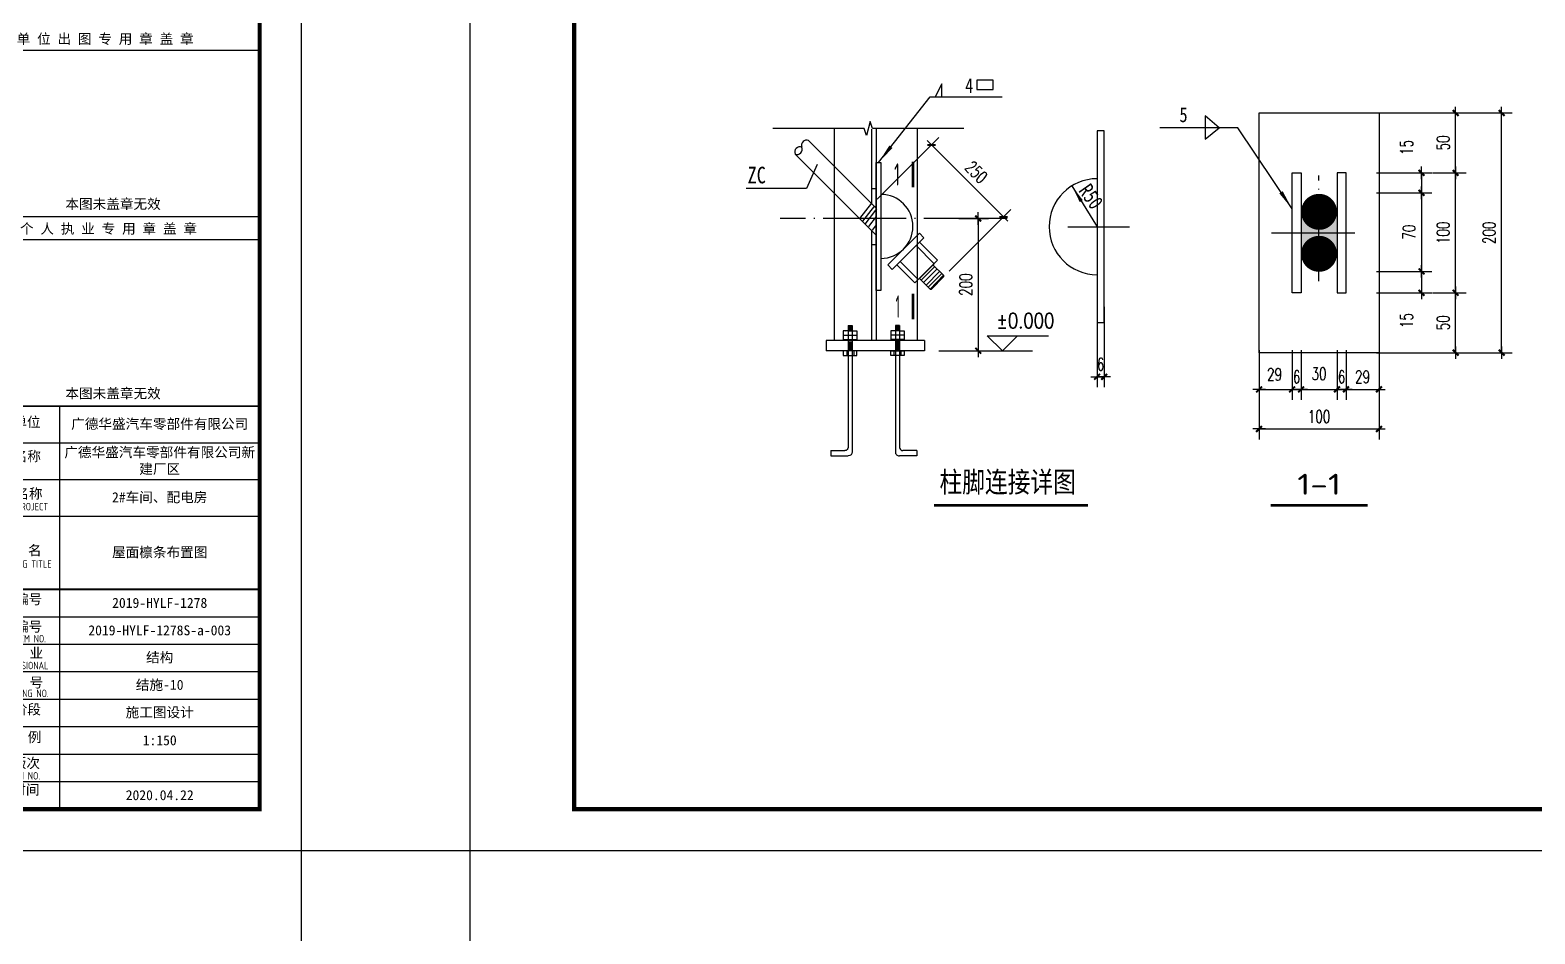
# Model space of a CAD drawing. Header units: millimetres. Extents: x 4533265 to 4958735, y 18976699 to 19555898.
# Drawn here: x 4646914 to 4701143, y 19065974 to 19098535 of the extents above; entities that cross this region are included whole.
import ezdxf
from ezdxf.enums import TextEntityAlignment as Align

# ---------------------------------------------------------------- set-up
doc = ezdxf.new("R2010")
doc.units = ezdxf.units.MM
doc.header["$LTSCALE"] = 1000
doc.header["$MEASUREMENT"] = 0
doc.linetypes.add('DOTE', pattern=[2.42, 2, -0.2, 0.02, -0.2])
doc.layers.get('Defpoints').update_dxf_attribs({"color": 1})
doc.layers.add('10', color=7, linetype='Continuous', lineweight=35)
for name, color, linetype in [('140', 2, 'Continuous'), ('3T_WOOD', 21, 'Continuous'), ('56', 253, 'Continuous'), ('AXIS', 145, 'Continuous'), ('DOTE', 250, 'DOTE'), ('LATRINE', 6, 'Continuous'), ('OTHER', 7, 'Continuous'), ('PUB_DIM', 161, 'Continuous'), ('PUB_TEXT', 7, 'Continuous'), ('PUB_TITLE', 4, 'Continuous'), ('TK', 4, 'Continuous')]:
    doc.layers.add(name, color=color, linetype=linetype)
doc.styles.add('-仿宋_GB2312', font='', dxfattribs={"width": 0.7})
doc.styles.add('DIM_FONT', font='SIMPLEX', dxfattribs={"width": 0.7, "bigfont": 'GBCBIG'})
doc.styles.get("Standard").update_dxf_attribs({"font": 'gbenor.shx', "bigfont": 'gbcbig.shx'})
doc.styles.add('TSSD_REIN', font='tssdeng.shx', dxfattribs={"width": 0.7, "bigfont": 'tssdchn.shx'})
doc.styles.add('图签宋体', font='', dxfattribs={"height": 300})
doc.styles.get('-仿宋_GB2312').set_extended_font_data('SimSun')
doc.styles.get('图签宋体').set_extended_font_data('NSimSun')
doc.dimstyles.new('AXIS', dxfattribs={"dimtxt": 300, "dimasz": 1, "dimexe": 250, "dimexo": 300, "dimgap": 150, "dimtad": 1, "dimdec": 0, "dimzin": 0, "dimdsep": 46, "dimtxsty": 'DIM_FONT', "dimblk": '_DIMX', "dimcen": 0.09, "dimse1": 1, "dimse2": 1, "dimclrt": 7, "dimadec": 0, "dimazin": 0, "dimtfac": 1, "dimtdec": 0, "dimtix": 1, "dimtmove": 2, "dimatfit": 3, "dimldrblk": '_DIMX', "dimfxl": 0, "dimtolj": 1, "dimtzin": 0, "dimarcsym": 0})
doc.dimstyles.new('dimn', dxfattribs={"dimtxt": 300, "dimasz": 1, "dimexe": 250, "dimexo": 300, "dimgap": 150, "dimtad": 1, "dimdec": 0, "dimzin": 0, "dimdsep": 46, "dimtxsty": 'DIM_FONT', "dimblk": '_DIMX', "dimcen": 0, "dimdle": 100, "dimclrt": 7, "dimadec": 1, "dimazin": 0, "dimtfac": 1, "dimtdec": 0, "dimtix": 1, "dimtmove": 2, "dimatfit": 3, "dimldrblk": 'ARCHTICK', "dimfxl": 0, "dimtolj": 1, "dimtzin": 0, "dimarcsym": 0})

# ---------------------------------------------------------------- blocks, each defined once
blk = doc.blocks.new('GeYuanFrame_05140620', base_point=(18.76, 4.34))
at = {"layer": 'PUB_TITLE'}
blk.add_lwpolyline([(554.76, 14.34), (554.76, 111.14)], dxfattribs=at)
at = {"layer": 'TK'}
for p, q in [((532.76, 102.34), (602.76, 102.34)), ((532.76, 93.54), (602.76, 93.54)), ((532.76, 84.74), (554.76, 84.74)), ((532.76, 84.74), (602.76, 84.74)), ((532.76, 67.18), (602.76, 67.18)), ((532.76, 67.14), (602.76, 67.14)), ((532.76, 60.58), (602.76, 60.58)), ((532.76, 53.98), (602.76, 53.98)), ((532.76, 47.38), (602.76, 47.38)), ((532.76, 40.78), (602.76, 40.78)), ((532.76, 34.18), (602.76, 34.18)), ((532.76, 27.58), (602.76, 27.58)), ((532.76, 20.98), (602.76, 20.98)), ((532.76, 14.34), (602.76, 14.34))]:
    blk.add_line(p, q, dxfattribs=at)
for points in [[(18.76, 424.34), (612.76, 424.34), (612.76, 4.34), (18.76, 4.34), (18.76, 424.34)], [(532.76, 196.64), (602.76, 196.64)], [(532.76, 151.14), (602.76, 151.14)]]:
    blk.add_lwpolyline(points, dxfattribs=at)
at = {"layer": 'TK', "const_width": 1}
blk.add_lwpolyline([(602.76, 414.34), (43.76, 414.34), (43.76, 14.34), (602.76, 14.34)], close=True, dxfattribs=at)
at = {"layer": 'TK', "const_width": 0.35}
for points in [[(532.76, 156.64), (602.76, 156.64)], [(532.76, 111.14), (602.76, 111.14)], [(532.76, 67.18), (602.76, 67.18)]]:
    blk.add_lwpolyline(points, dxfattribs=at)
at = {"layer": 'TK', "style": '图签宋体'}
for s, p in [('单 位 出 图 专 用 章 盖 章', (544.39, 198.16)), ('本图未盖章无效', (556.1, 158.51)), ('个 人 执 业 专 用 章 盖 章', (545.19, 152.58)), ('本图未盖章无效', (556.1, 113.01)), ('建设单位', (537.06, 106.14)), ('工程名称', (537.14, 97.93)), ('子项名称', (537.52, 88.95)), ('图    名', (537.3, 75.3)), ('工程编号', (537.44, 63.58)), ('子项编号', (537.44, 57)), ('专    业', (537.68, 50.69)), ('图    号', (537.69, 43.58)), ('设计阶段', (537.12, 37.12)), ('比    例', (537.26, 30.44)), ('修改版次', (536.91, 24.22)), ('完成时间', (536.79, 17.83))]:
    blk.add_text(s, height=2.4, dxfattribs=at).set_placement(p)
at = {"layer": 'TK', "style": 'TSSD_REIN'}
for s, width, p in [('SUB-PROJECT', 0.7, (539.53, 86.11)), ('DRAWING TITLE', 0.7, (538.64, 72.34)), ('SUBITEM NO.', 0.7, (539.82, 54.39)), ('PROFESSIONAL', 0.8, (538.55, 47.95)), ('DRAWING NO.', 0.7, (539.86, 41.26)), ('EDITION NO.', 0.8, (539.2, 21.45))]:
    blk.add_text(s, height=1.8, dxfattribs=dict(at, width=width)).set_placement(p)
at = {"layer": 'TK', "char_height": 2.4, "width": 48, "attachment_point": 5, "style": '图签宋体'}
for s, insert in [('广德华盛汽车零部件有限公司', (578.76, 106.74)), ('广德华盛汽车零部件有限公司新建厂区', (578.76, 97.94)), ('2#车间、配电房', (578.76, 89.14)), ('屋面檩条布置图', (578.76, 75.94)), ('2019-HYLF-1278', (578.76, 63.88)), ('2019-HYLF-1278S-a-003', (578.76, 57.28)), ('结构', (578.76, 50.68)), ('结施-10', (578.76, 44.08)), ('施工图设计', (578.76, 37.48)), ('1:150', (578.76, 30.88)), ('2020.04.22', (578.76, 17.69))]:
    blk.add_mtext(s, dxfattribs=dict(at, insert=insert))
blk = doc.blocks.new('_DIMX')
blk.add_line((-150, 0), (150, 0))
at = {"const_width": 50}
blk.add_lwpolyline([(-70, -70), (70, 70)], dxfattribs=at)
blk = doc.blocks.new('*D94')
at = {"layer": 'AXIS', "color": 0, "lineweight": -2}
for p, q in [((739814, -9688), (741146, -9688)), ((740896, -9689), (740896, -10201)), ((739814, -10202), (741146, -10202))]:
    blk.add_line(p, q, dxfattribs=at)
at = {"layer": 'Defpoints', "color": 0}
for p in [(739514, -9688), (739514, -10202), (740896, -10202)]:
    blk.add_point(p, dxfattribs=at)
at = {"layer": 'AXIS', "color": 0, "lineweight": -2}
for p, rotation in [((740896, -9688), 90), ((740896, -10202), 270)]:
    blk.add_blockref('_DIMX', p, dxfattribs=dict(at, rotation=rotation))
at = {"layer": 'AXIS', "color": 7, "insert": (740536, -10868), "char_height": 300, "attachment_point": 5, "rotation": 90, "style": 'DIM_FONT'}
blk.add_mtext('\\A1;15', dxfattribs=at)
blk = doc.blocks.new('*D95')
at = {"layer": 'AXIS', "color": 0, "lineweight": -2}
for p, q in [((738866, -11582), (738866, -12772)), ((739082, -11582), (739082, -12772)), ((738865, -12522), (738864, -12522)), ((738866, -12522), (739082, -12522)), ((739083, -12522), (739084, -12522))]:
    blk.add_line(p, q, dxfattribs=at)
at = {"layer": 'Defpoints', "color": 0}
for p in [(738866, -11282), (739082, -11282), (739082, -12522)]:
    blk.add_point(p, dxfattribs=at)
at = {"layer": 'AXIS', "color": 0, "lineweight": -2}
blk.add_blockref('_DIMX', (738866, -12522), dxfattribs=at)
at = {"layer": 'AXIS', "color": 0, "lineweight": -2, "rotation": 180}
blk.add_blockref('_DIMX', (739082, -12522), dxfattribs=at)
at = {"layer": 'AXIS', "color": 7, "insert": (738974, -12222), "char_height": 300, "attachment_point": 5, "style": 'DIM_FONT'}
blk.add_mtext('\\A1;6', dxfattribs=at)
blk = doc.blocks.new('*D96')
at = {"layer": 'AXIS', "color": 0, "lineweight": -2}
for p, q in [((738002, -11582), (738002, -12772)), ((738866, -11582), (738866, -12772)), ((738003, -12522), (738865, -12522))]:
    blk.add_line(p, q, dxfattribs=at)
at = {"layer": 'Defpoints', "color": 0}
for p in [(738002, -11282), (738866, -11282), (738866, -12522)]:
    blk.add_point(p, dxfattribs=at)
at = {"layer": 'AXIS', "color": 0, "lineweight": -2, "rotation": 180}
blk.add_blockref('_DIMX', (738002, -12522), dxfattribs=at)
at = {"layer": 'AXIS', "color": 0, "lineweight": -2}
blk.add_blockref('_DIMX', (738866, -12522), dxfattribs=at)
at = {"layer": 'AXIS', "color": 7, "insert": (738434, -12146), "char_height": 300, "attachment_point": 5, "style": 'DIM_FONT'}
blk.add_mtext('\\A1;30', dxfattribs=at)
blk = doc.blocks.new('*D97')
at = {"layer": 'AXIS', "color": 0, "lineweight": -2}
for p, q in [((737786, -11582), (737786, -12772)), ((738002, -11582), (738002, -12772)), ((737785, -12522), (737784, -12522)), ((737786, -12522), (738002, -12522)), ((738003, -12522), (738004, -12522))]:
    blk.add_line(p, q, dxfattribs=at)
at = {"layer": 'Defpoints', "color": 0}
for p in [(737786, -11282), (738002, -11282), (738002, -12522)]:
    blk.add_point(p, dxfattribs=at)
at = {"layer": 'AXIS', "color": 0, "lineweight": -2}
blk.add_blockref('_DIMX', (737786, -12522), dxfattribs=at)
at = {"layer": 'AXIS', "color": 0, "lineweight": -2, "rotation": 180}
blk.add_blockref('_DIMX', (738002, -12522), dxfattribs=at)
at = {"layer": 'AXIS', "color": 7, "insert": (737894, -12222), "char_height": 300, "attachment_point": 5, "style": 'DIM_FONT'}
blk.add_mtext('\\A1;6', dxfattribs=at)
blk = doc.blocks.new('*D98')
at = {"layer": 'AXIS', "color": 0, "lineweight": -2}
for p, q in [((736994, -11582), (736994, -12772)), ((737786, -11582), (737786, -12772)), ((736995, -12522), (737785, -12522))]:
    blk.add_line(p, q, dxfattribs=at)
at = {"layer": 'Defpoints', "color": 0}
for p in [(736994, -11282), (737786, -11282), (737786, -12522)]:
    blk.add_point(p, dxfattribs=at)
at = {"layer": 'AXIS', "color": 0, "lineweight": -2, "rotation": 180}
blk.add_blockref('_DIMX', (736994, -12522), dxfattribs=at)
at = {"layer": 'AXIS', "color": 0, "lineweight": -2}
blk.add_blockref('_DIMX', (737786, -12522), dxfattribs=at)
at = {"layer": 'AXIS', "color": 7, "insert": (737364, -12162), "char_height": 300, "attachment_point": 5, "style": 'DIM_FONT'}
blk.add_mtext('\\A1;29', dxfattribs=at)
blk = doc.blocks.new('_ARROW')
blk.add_solid([(0, 0), (-1, 0.1), (-1, -0.1)])
blk = doc.blocks.new('*D102')
at = {"layer": 'AXIS', "color": 0, "lineweight": -2}
for p, q in [((739814, -7803), (741146, -7803)), ((740896, -7804), (740896, -9687)), ((739814, -9688), (741146, -9688))]:
    blk.add_line(p, q, dxfattribs=at)
at = {"layer": 'Defpoints', "color": 0}
for p in [(739514, -7803), (739514, -9688), (740896, -9688)]:
    blk.add_point(p, dxfattribs=at)
at = {"layer": 'AXIS', "color": 0, "lineweight": -2}
for p, rotation in [((740896, -7803), 90), ((740896, -9688), 270)]:
    blk.add_blockref('_DIMX', p, dxfattribs=dict(at, rotation=rotation))
at = {"layer": 'AXIS', "color": 7, "insert": (740596, -8745), "char_height": 300, "attachment_point": 5, "rotation": 90, "style": 'DIM_FONT'}
blk.add_mtext('\\A1;70', dxfattribs=at)
blk = doc.blocks.new('*D103')
at = {"layer": 'AXIS', "color": 0, "lineweight": -2}
for p, q in [((739814, -7322), (741146, -7322)), ((740896, -7323), (740896, -7802)), ((739814, -7803), (741146, -7803))]:
    blk.add_line(p, q, dxfattribs=at)
at = {"layer": 'Defpoints', "color": 0}
for p in [(739514, -7322), (739514, -7803), (740896, -7803)]:
    blk.add_point(p, dxfattribs=at)
at = {"layer": 'AXIS', "color": 0, "lineweight": -2}
for p, rotation in [((740896, -7322), 90), ((740896, -7803), 270)]:
    blk.add_blockref('_DIMX', p, dxfattribs=dict(at, rotation=rotation))
at = {"layer": 'AXIS', "color": 7, "insert": (740536, -6711), "char_height": 300, "attachment_point": 5, "rotation": 90, "style": 'DIM_FONT'}
blk.add_mtext('\\A1;15', dxfattribs=at)
blk = doc.blocks.new('*D108')
at = {"layer": 'AXIS', "color": 0, "lineweight": -2}
for p, q in [((724332, -8119), (725050, -8119)), ((724800, -8120), (724800, -11294)), ((724332, -11295), (725050, -11295))]:
    blk.add_line(p, q, dxfattribs=at)
at = {"layer": 'Defpoints', "color": 0}
for p in [(724032, -8119), (724032, -11295), (724800, -11295)]:
    blk.add_point(p, dxfattribs=at)
at = {"layer": 'AXIS', "color": 0, "lineweight": -2}
for p, rotation in [((724800, -8119), 90), ((724800, -11295), 270)]:
    blk.add_blockref('_DIMX', p, dxfattribs=dict(at, rotation=rotation))
at = {"layer": 'AXIS', "color": 7, "insert": (724500, -9707), "char_height": 300, "attachment_point": 5, "rotation": 90, "style": 'DIM_FONT'}
blk.add_mtext('\\A1;200', dxfattribs=at)
blk = doc.blocks.new('*D109')
at = {"layer": 'Defpoints', "color": 0}
for p in [(727654, -9938), (727827, -9938), (727827, -11920)]:
    blk.add_point(p, dxfattribs=at)
at = {"layer": 'PUB_DIM', "color": 0, "lineweight": -2}
for p, q in [((727654, -10238), (727654, -12170)), ((727827, -10238), (727827, -12170)), ((727653, -11920), (727652, -11920)), ((727654, -11920), (727827, -11920)), ((727828, -11920), (727829, -11920))]:
    blk.add_line(p, q, dxfattribs=at)
blk.add_blockref('_DIMX', (727654, -11920), dxfattribs=at)
at = {"layer": 'PUB_DIM', "color": 0, "lineweight": -2, "rotation": 180}
blk.add_blockref('_DIMX', (727827, -11920), dxfattribs=at)
at = {"layer": 'PUB_DIM', "color": 7, "insert": (727741, -11620), "char_height": 300, "attachment_point": 5, "style": 'DIM_FONT'}
blk.add_mtext('\\A1;6', dxfattribs=at)
blk = doc.blocks.new('_ArchTick')
at = {"color": 0, "linetype": 'ByBlock', "const_width": 0.4}
blk.add_lwpolyline([(-0.5, -0.5), (0.5, 0.5)], dxfattribs=at)
blk = doc.blocks.new('A$C788344A8')
at = {"layer": '140'}
for p, q in [((640, 2560, 128), (640, 0, 128)), ((736, 2560, 128), (640, 2560, 128)), ((736, 0, 128), (736, 2560, 128)), ((640, 0, 128), (736, 0, 128))]:
    blk.add_line(p, q, dxfattribs=at)
blk.add_arc((640, 1280), 640, 90, 270, dxfattribs=at)
blk = doc.blocks.new('A$C16725D18')
at = {"color": 0}
for p, q in [((2506, 522), (2613, 522)), ((2506, 522), (2506, 241)), ((2613, 522), (2613, 174)), ((0, 175), (0, 93)), ((0, 175), (416, 175)), ((0, 93), (416, 93)), ((16, 175), (16, 93)), ((33, 175), (33, 93)), ((49, 175), (49, 93)), ((65, 175), (65, 93)), ((82, 175), (82, 93)), ((109, 175), (109, 271)), ((109, 271), (301, 271)), ((109, 175), (109, 93)), ((109, 93), (109, 0)), ((109, 0), (301, 0)), ((195, 271), (195, 0)), ((279, 271), (279, 0)), ((330, 175), (330, 93)), ((346, 175), (346, 93)), ((367, 175), (367, 93)), ((383, 175), (383, 93)), ((400, 175), (400, 93)), ((416, 175), (416, 93)), ((416, 175), (2440, 175)), ((416, 93), (2531, 93)), ((432, 175), (432, 93)), ((432, 175), (432, 93)), ((449, 175), (449, 93)), ((465, 175), (465, 93)), ((481, 175), (481, 93)), ((498, 175), (498, 93)), ((509, 0), (509, 271)), ((509, 204), (604, 204)), ((509, 59), (604, 59))]:
    blk.add_line(p, q, dxfattribs=at)
blk.add_lwpolyline([(509, 271), (604, 271), (604, 175), (604, 93), (604, 0), (509, 0)], dxfattribs=at)
for centre, radius, end in [((2440, 241), 65.3, 0), ((2531, 174), 81.6, 360)]:
    blk.add_arc(centre, radius, 270, end, dxfattribs=at)
at = {"layer": 'PUB_DIM'}
blk.add_line((124, 235), (124, 235), dxfattribs=at)
blk = doc.blocks.new('GeYuanFrame_61306356', base_point=(18.76, 4.34))
at = {"layer": 'TK'}
blk.add_lwpolyline([(18.76, 424.34), (612.76, 424.34), (612.76, 4.34), (18.76, 4.34), (18.76, 424.34)], dxfattribs=at)
at = {"layer": 'TK', "const_width": 1}
blk.add_lwpolyline([(602.76, 414.34), (43.76, 414.34), (43.76, 14.34), (602.76, 14.34)], close=True, dxfattribs=at)
blk = doc.blocks.new('SZEWEW')
at = {"layer": '10', "const_width": 64.8}
blk.add_lwpolyline([(737267.5, -15304.6), (739600.3, -15304.6)], dxfattribs=at)
at = {"layer": '140'}
for p, q in [((736993.9, -11642), (736993.9, -5882)), ((736993.9, -5882), (739873.9, -5882)), ((739873.9, -5882), (739873.9, -11642)), ((737785.9, -10202), (737785.9, -7322)), ((737785.9, -7322), (738001.9, -7322)), ((738001.9, -7322), (738001.9, -10202)), ((738865.9, -7322), (738865.9, -10202)), ((739081.9, -7322), (738865.9, -7322)), ((739081.9, -10202), (739081.9, -7322)), ((738001.9, -10202), (737785.9, -10202)), ((738865.9, -10202), (739081.9, -10202)), ((739873.9, -11642), (736993.9, -11642))]:
    blk.add_line(p, q, dxfattribs=at)
at = {"layer": '56', "const_width": 432}
for points in [[(738649.9, -8258, 1), (738217.9, -8258, 1), (738649.9, -8258, 1)], [(738649.9, -9266, 1), (738217.9, -9266, 1), (738649.9, -9266, 1)]]:
    blk.add_lwpolyline(points, format="xyb", close=True, dxfattribs=at)
at = {"layer": '56'}
blk.add_solid([(738001.9, -9266), (738865.9, -9266), (738001.9, -8258), (738865.9, -8258)], dxfattribs=at)
at = {"layer": 'DOTE'}
for p, q in [((738431.3, -9924.4, -288), (738431.3, -7384.6, -288)), ((737294.6, -8762), (739422.3, -8762))]:
    blk.add_line(p, q, dxfattribs=at)
at = {"layer": 'PUB_DIM'}
for p, q in [((736033, -6240.2), (735698.3, -5955.3, -288)), ((735698.3, -5955.3, -288), (735698.3, -6512.8, -288)), ((735698.3, -6512.8, -288), (736033, -6240.2))]:
    blk.add_line(p, q, dxfattribs=at)
blk.add_lwpolyline([(737785.9, -8185.1), (736479.2, -6240.2), (734607.4, -6240.2)], dxfattribs=at)
at = {"layer": 'PUB_DIM', "xscale": 479.9999999999857, "yscale": 480, "zscale": 480, "rotation": 303.8961975386556}
blk.add_blockref('_ARROW', (737785.9, -8185.1), dxfattribs=at)
at = {"layer": '10', "width": 1.61253}
blk.add_text('1-1', height=504, dxfattribs=at).set_placement((737909, -15052.6), (738958.8, -15052.6), align=Align.FIT)
at = {"layer": 'PUB_TEXT', "style": '-仿宋_GB2312', "width": 0.8}
blk.add_text('5', height=360, rotation=360, dxfattribs=at).set_placement((735078.5, -6104, -288))
at = {"layer": 'AXIS'}
for p1, p2, distance, text in [((739513.9, -11641.9, -288), (739513.9, -5881.9, -288), -3305.6, '200'), ((740857.7, -7321.9, -288), (740857.7, -5881.9, -288), -857.1, '50'), ((740857.7, -10201.9, -288), (740857.7, -7321.9, -288), -857.1, '100'), ((740857.7, -11641.9, -288), (740857.7, -10201.9, -288), -857.1, '50'), ((736993.9, -11282, -288), (739873.9, -11282, -288), -2191.3, '100'), ((739081.9, -11282, -288), (739873.9, -11282, -288), -1240.5, '29')]:
    blk.add_aligned_dim(p1=p1, p2=p2, distance=distance, text=text, dimstyle='AXIS', override={"dimblk1": '_DIMX', "dimblk2": '_DIMX', "dimsah": 1, "dimse1": 0, "dimse2": 0}, dxfattribs=at).render()
for base, p1, p2, angle, text, picture, middle in [((740895.8, -7803.2, -288), (739513.9, -7321.9, -288), (739513.9, -7803.2, -288), 270, '15', '*D103', (740535.8, -6711, -288)), ((740895.8, -10201.9, -288), (739513.9, -9687.5, -288), (739513.9, -10201.9, -288), 270, '15', '*D94', (740535.8, -10867.8, -288)), ((737785.9, -12522.5, -288), (736993.9, -11282, -288), (737785.9, -11282, -288), 0, '29', '*D98', (737363.6, -12162.5, -288)), ((738865.9, -12522.5, -288), (738001.9, -11282, -288), (738865.9, -11282, -288), 0, '30', '*D96', (738433.9, -12145.8, -288))]:
    dim = blk.add_linear_dim(base=base, p1=p1, p2=p2, angle=angle, text=text, dimstyle='AXIS', override={"dimblk1": '_DIMX', "dimblk2": '_DIMX', "dimsah": 1, "dimse1": 0, "dimse2": 0}, dxfattribs=at)
    dim.commit()
    dim.dimension.update_dxf_attribs({"geometry": picture, "text_midpoint": middle, "dimtype": 129})
for p1, p2, distance, text, picture, middle in [((739513.9, -7803.2, -288), (739513.9, -9687.5, -288), 1381.9, '70', '*D102', (740595.8, -8745.4, -288)), ((737785.9, -11282, -288), (738001.9, -11282, -288), -1240.5, '6', '*D97', (737893.9, -12222.5, -288)), ((738865.9, -11282, -288), (739081.9, -11282, -288), -1240.5, '6', '*D95', (738973.9, -12222.5, -288))]:
    dim = blk.add_aligned_dim(p1=p1, p2=p2, distance=distance, text=text, dimstyle='AXIS', override={"dimblk1": '_DIMX', "dimblk2": '_DIMX', "dimsah": 1, "dimse1": 0, "dimse2": 0}, dxfattribs=at)
    dim.commit()
    dim.dimension.update_dxf_attribs({"geometry": picture, "text_midpoint": middle})
blk = doc.blocks.new('EW4RW432')
for p, q in [((723511.4, -11048.4, -288), (721146.1, -11048.4, -288)), ((721146.1, -11048.4, -288), (721146.1, -11294.7, -288)), ((723511.4, -11048.4, -288), (723511.4, -11294.7, -288)), ((723511.4, -11294.7, -288), (721146.1, -11294.7, -288)), ((723849.7, -11294.7, -288), (726101, -11294.7, -288))]:
    blk.add_line(p, q)
at = {"layer": '10', "const_width": 69.1, "elevation": -134.4}
for points in [[(723231.4, -6752.1), (723231.4, -7366.5)], [(723231.4, -10540), (723231.4, -9925.6)]]:
    blk.add_lwpolyline(points, dxfattribs=at)
at = {"layer": '10', "const_width": 64.8}
blk.add_lwpolyline([(723740.3, -15010.6), (727434.2, -15010.6)], dxfattribs=at)
at = {"layer": '140'}
for p, q in [((721340, -5971.2, -134.4), (721340, -11048.4, -134.4)), ((722233, -5971.2, -134.4), (722233, -7751.6, -134.4)), ((722348.2, -5971.2, -134.4), (722348.2, -11048.4, -134.4)), ((723331.2, -5971.2, -134.4), (723331.2, -11048.4, -134.4)), ((720725.6, -6244.2, -134.4), (722348.2, -7866.8, -134.4)), ((720399.7, -6570.1, -134.4), (722348.2, -8518.5, -134.4)), ((722348.2, -9843.9, -134.4), (722348.2, -6771.9, -134.4)), ((722348.2, -6771.9, -134.4), (722463.4, -6771.9, -134.4)), ((722463.4, -6771.9, -134.4), (722463.4, -9843.9, -134.4)), ((722348.2, -7406, -134.4), (722233, -7406, -134.4)), ((722233, -8403.3, -134.4), (722233, -11048.4, -134.4)), ((722626.3, -9231.1, -134.4), (723386.6, -8470.8, -134.4)), ((723495.2, -8579.4, -134.4), (722734.9, -9339.7, -134.4)), ((723386.6, -8470.8, -134.4), (723495.2, -8579.4, -134.4)), ((722348.2, -8748.9, -134.4), (722233, -8748.9, -134.4)), ((722843.5, -9231.1, -134.4), (723386.6, -8688, -134.4)), ((722925, -9149.6, -134.4), (723305.1, -8769.5, -134.4)), ((723305.1, -8769.5, -134.4), (723739.5, -9203.9, -134.4)), ((723386.6, -8688, -134.4), (723821, -9122.4, -134.4)), ((722734.9, -9339.7, -134.4), (722626.3, -9231.1, -134.4)), ((723277.9, -9665.5, -134.4), (722843.5, -9231.1, -134.4)), ((723359.4, -9584, -134.4), (722925, -9149.6, -134.4)), ((723821, -9122.4, -134.4), (723277.9, -9665.5, -134.4)), ((723739.5, -9203.9, -134.4), (723359.4, -9584, -134.4)), ((723386.6, -9556.9, -134.4), (723712.4, -9231.1, -134.4)), ((723754.7, -9273.4, -134.4), (723428.9, -9599.2, -134.4)), ((723810.2, -9328.8, -134.4), (723484.3, -9654.6, -134.4)), ((723871.3, -9389.9, -134.4), (723545.4, -9715.8, -134.4)), ((723712.4, -9231.1, -134.4), (723963, -9481.7, -134.4)), ((723642.8, -9813.1, -134.4), (723386.6, -9556.9, -134.4)), ((723922.4, -9441.1, -134.4), (723596.6, -9766.9, -134.4)), ((723968.5, -9518, -134.4), (723673.2, -9813.3, -134.4)), ((722463.4, -9843.9, -134.4), (722348.2, -9843.9, -134.4))]:
    blk.add_line(p, q, dxfattribs=at)
for centre, radius, start, end in [((720515.1, -6522.6, -134.4), 124.8, 67.61914, 202.38085), ((720447.3, -6454.7, -134.4), 124.8, 247.62062, 22.37937), ((720678.1, -6359.6, -134.4), 124.8, 67.61905, 202.38094), ((722463.4, -8307.9, -288), 768, 270, 90)]:
    blk.add_arc(centre, radius, start, end, dxfattribs=at)
at = {"layer": 'DOTE'}
for p, q in [((725491.7, -8118.8, -134.4), (720041.3, -8118.8, -134.4)), ((726949.4, -8315.3, -288), (728429.9, -8315.3, -288))]:
    blk.add_line(p, q, dxfattribs=at)
at = {"layer": 'OTHER'}
for p, q in [((722058.9, -5955.2, -288), (719864.3, -5955.2, -288)), ((722112.7, -6124.2, -288), (722058.9, -5955.2, -288)), ((722204.9, -5786.2, -288), (722112.7, -6124.2, -288)), ((722258.6, -5955.2, -288), (722204.9, -5786.2, -288)), ((724453.2, -5955.2, -288), (722258.6, -5955.2, -288))]:
    blk.add_line(p, q, dxfattribs=at)
at = {"layer": 'PUB_DIM'}
for p, q in [((723924.9, -4885.2, -134.4), (723763.8, -5194.6, -134.4)), ((723924.9, -5194.6, -134.4), (723924.9, -4885.2, -134.4)), ((720932.4, -6822.3, -288), (720671.3, -7396.3, -288)), ((720671.3, -7396.3, -288), (719221.9, -7396.3, -288)), ((722233, -7751.6, -134.4), (721948.5, -8118.8, -134.4)), ((722303.7, -7813.5, -134.4), (722019.2, -8180.7, -134.4)), ((722356.8, -7884.2, -134.4), (722072.3, -8251.4, -134.4)), ((722348.2, -8071.3, -134.4), (722160.7, -8313.2, -134.4)), ((722348.2, -8273.8, -134.4), (722249.1, -8401.6, -134.4)), ((723642.8, -9813.1, -134.4), (723963, -9481.7, -134.4)), ((723963, -9481.7, -134.4), (723968.5, -9518, -134.4)), ((723642.8, -9813.1, -134.4), (723673.2, -9813.3, -134.4)), ((725017.3, -10932.9, -288), (725740.9, -10932.9, -288)), ((725379.1, -11294.7, -288), (725017.3, -10932.9, -288)), ((725379.1, -10932.9, -288), (726488.7, -10932.9, -288)), ((725740.9, -10932.9, -288), (725379.1, -11294.7, -288))]:
    blk.add_line(p, q, dxfattribs=at)
at = {"layer": 'PUB_DIM', "elevation": -288}
blk.add_lwpolyline([(725158.4, -4793.2), (724767.2, -4793.2), (724767.2, -5023.1), (725158.4, -5023.1)], close=True, dxfattribs=at)
at = {"layer": 'PUB_DIM'}
for points, elevation in [([(722405.8, -6771.9), (723643.3, -5194.6), (725375.6, -5194.6)], -134.4), ([(727049.4, -7334.8), (727654.2, -8315.3)], -288)]:
    blk.add_lwpolyline(points, dxfattribs=dict(at, elevation=elevation))
at = {"yscale": 1.199999999953434, "zscale": 1.199999999999989}
for p, xscale, rotation in [((721883.8, -10686.3, -288), -1.199999999953434, 90), ((722697.4, -10686.3, -288), 1.199999999953434, 270)]:
    blk.add_blockref('A$C16725D18', p, dxfattribs=dict(at, xscale=xscale, rotation=rotation))
at = {"layer": 'PUB_DIM', "xscale": 1.800000000046566, "yscale": 1.800000000046566, "zscale": 1.800000000000011}
blk.add_blockref('A$C788344A8', (726502.2, -10619.3, -288), dxfattribs=at)
at = {"layer": 'PUB_DIM'}
for p, xscale, yscale, zscale, rotation in [((722405.8, -6771.9, -134.4), -480.0000000000416, 480, 480, 51.88274992866109), ((727049.4, -7334.8, -288), 432.0000000000677, 432, 432, 121.667353724674)]:
    blk.add_blockref('_ARROW', p, dxfattribs=dict(at, xscale=xscale, yscale=yscale, zscale=zscale, rotation=rotation))
at = {"layer": '10', "width": 0.866543}
blk.add_text('1', height=537.6, rotation=0, dxfattribs=at).set_placement((722779.8, -7328.1, -134.4), (722915.7, -7328.1, -134.4), align=Align.FIT)
at = {"layer": '10', "width": 0.654727}
blk.add_text('1', height=537.6, dxfattribs=at).set_placement((722813.1, -10501.6, -134.4), (722915.7, -10501.6, -134.4), align=Align.FIT)
at = {"layer": 'PUB_DIM', "style": 'DIM_FONT', "width": 0.8}
blk.add_text('%%P0.000', height=361.8, rotation=360, dxfattribs=at).set_placement((725933.9, -10571.1, -288), align=Align.MIDDLE)
at = {"layer": 'PUB_TEXT', "style": '-仿宋_GB2312', "width": 0.8}
for s, height, rotation, p in [('4', 360, 360, (724486, -5105.9, -288)), ('ZC', 400, 360, (719259.7, -7274.5, -288)), ('R50', 360, 304.92646, (727195.8, -7450.6, -288)), ('柱脚连接详图', 500, 360, (723869.4, -14695.7, -288))]:
    blk.add_text(s, height=height, rotation=rotation, dxfattribs=at).set_placement(p)
at = {"layer": 'AXIS'}
blk.add_aligned_dim(p1=(722159.6, -7868, -288), p2=(723889, -9597.5, -288), distance=2147.2, text='250', dimstyle='AXIS', override={"dimblk1": '_DIMX', "dimblk2": '_DIMX', "dimsah": 1, "dimse1": 0, "dimse2": 0}, dxfattribs=at).render()
dim = blk.add_aligned_dim(p1=(724032.1, -8118.8, -288), p2=(724032.1, -11294.7, -288), distance=768, text='200', dimstyle='AXIS', override={"dimblk1": '_DIMX', "dimblk2": '_DIMX', "dimsah": 1, "dimse1": 0, "dimse2": 0}, dxfattribs=at)
dim.commit()
dim.dimension.update_dxf_attribs({"geometry": '*D108', "text_midpoint": (724500.1, -9706.8, -288)})
at = {"layer": 'PUB_DIM'}
dim = blk.add_aligned_dim(p1=(727654.2, -9938.3, -288), p2=(727827, -9938.3, -288), distance=-1981.9, text='6', dimstyle='dimn', dxfattribs=at)
dim.commit()
dim.dimension.update_dxf_attribs({"geometry": '*D109', "text_midpoint": (727740.6, -11620.2, -288)})

msp = doc.modelspace()

# ---------------------------------------------------------------- linework, layer by layer
at = {"layer": '3T_WOOD'}
msp.add_lwpolyline([(4656684.4, 19064398.1), (4662773.6, 19064398.1), (4662773.6, 19068966.2), (4656684.4, 19068966.2)], close=True, dxfattribs=at)

# ---------------------------------------------------------------- block references
at = {"layer": '3T_WOOD', "xscale": 150, "yscale": 150, "zscale": 150}
for name, p in [('GeYuanFrame_05140620', (4567584.4, 19068966.2)), ('GeYuanFrame_61306356', (4662773.6, 19068966.2))]:
    msp.add_blockref(name, p, dxfattribs=at)
at = {"layer": 'LATRINE', "xscale": 1.5, "yscale": 1.5, "zscale": 1.5}
for name, p in [('EW4RW432', (3593882.9, 19103924.3, 432)), ('SZEWEW', (3585714.4, 19104374, 662.4))]:
    msp.add_blockref(name, p, dxfattribs=at)

doc.saveas('drawing.dxf')
